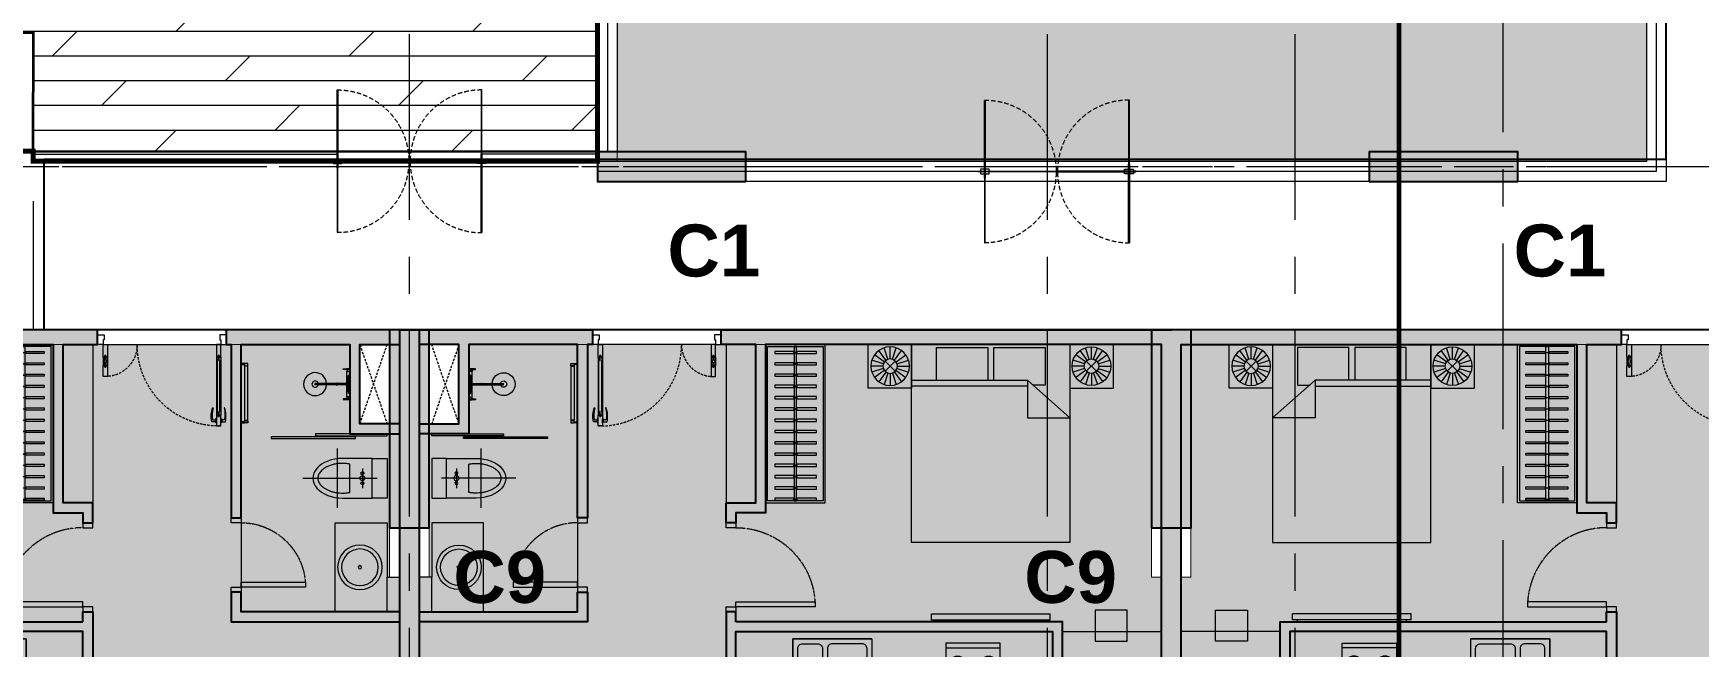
# Model space of a CAD drawing. Header units: millimetres. Extents: x -100356 to 314685, y 446 to 1273965.
# Drawn here: x 53941 to 70769, y 798766 to 804965 of the extents above; entities that cross this region are included whole.
import ezdxf
from ezdxf.enums import TextEntityAlignment as Align

# ---------------------------------------------------------------- set-up
doc = ezdxf.new("R2010")
doc.units = ezdxf.units.MM
for name, pattern in [('20180221 BF$0$Core - tb$0$HIDDEN', [0.375, 0.25, -0.125]), ('A1 - dp$0$DASHED2', [0.375, 0.25, -0.125]), ('A1 - dp$0$HIDDEN', [0.375, 0.25, -0.125]), ('CENTER', [2, 1.25, -0.25, 0.25, -0.25]), ('Dash', [6, 3, -3]), ('DASHED2', [0.375, 0.25, -0.125]), ('DASHEDX2', [1.5, 1, -0.5]), ('gf$0$CENTER2', [28.575, 19.05, -3.175, 3.175, -3.175]), ('gf$0$Kume - Grid Line', [10.5, 6, -1.25, 2, -1.25]), ('HIDDEN', [0.375, 0.25, -0.125])]:
    doc.linetypes.add(name, pattern=pattern)
for name, color, linetype, lineweight in [('20180330-Ascent Plaza-TP-Ban ve so bo$0$20180221 BF$0$Core - tb$0$A.Wall', 2, 'Continuous', 35), ('20180330-Ascent Plaza-TP-Ban ve so bo$0$KÍNH', 150, 'Continuous', 9), ('@ color hatch', 7, 'Continuous', 13), ('@LOUVER', 35, 'Continuous', 13), ('A.Concrete', 7, 'Continuous', 25), ('A1 - dp$0$A.HACH 250', 250, 'Continuous', 5), ('A1 - dp$0$CUA', 5, 'Continuous', 9), ('A1 - dp$0$FURNITURE', 8, 'Continuous', 5), ('A1 - dp$0$TUONG 2', 2, 'Continuous', 25), ('A3 - dp$0$CUA', 5, 'Continuous', 9), ('Core - tb$0$$0$FURNITURE', 45, 'Continuous', 5), ('Core - tb$0$$0$TUONG 2', 2, 'Continuous', 25), ('CUA DI', 25, 'Continuous', 9), ('gf$0$A.Axis', 251, 'gf$0$CENTER2', 13), ('Hatch-wall', 251, 'Continuous', 5), ('KÍNH', 150, 'Continuous', 9), ('LC.HA', 250, 'Continuous', 9), ('LGI', 250, 'CENTER', 9), ('luoicot', 30, 'Continuous', 13), ('TEXT', 6, 'Continuous', 20), ('Text 35', 250, 'Continuous', 15), ('TXT', 1, 'Continuous', 25), ('WALL', 4, 'Continuous', 35)]:
    doc.layers.add(name, color=color, linetype=linetype, lineweight=lineweight)
doc.layers.add('STR', color=7, linetype='Continuous')
doc.styles.add('ARIAL', font='Font - TrueType - Arial Bold.ttf')
doc.styles.add('arial_eng', font='ARIALNI.TTF')

# ---------------------------------------------------------------- blocks, each defined once
blk = doc.blocks.new('3B2')
at = {"layer": 'A3 - dp$0$CUA', "elevation": 0}
blk.add_lwpolyline([(-3800, 200), (-3800, 1500)], dxfattribs=at)
at = {"layer": 'A1 - dp$0$FURNITURE', "style": 'arial_eng'}
blk.add_attdef('AC', text='', height=300, rotation=270, dxfattribs=at).set_placement((8378, 2955, 0), align=Align.MIDDLE)
blk = doc.blocks.new('A1 - dp$0$A$C4168242D')
for points in [[(300, 750), (300, 0)], [(0, 400), (600, 400)], [(100, 350), (100, 50), (500, 50), (500, 350)], [(157, 276), (443, 276)], [(400, 150), (200, 150)]]:
    blk.add_lwpolyline(points)
for centre, radius in [((300, 150), 25), ((250, 150), 15), ((350, 150), 15)]:
    blk.add_circle(centre, radius)
blk.add_ellipse((300, 350), major_axis=(0, 300), ratio=0.666667, start_param=4.712389, end_param=7.853982)
blk.add_open_spline([(443, 276), (444, 283), (446, 291), (449, 313), (450, 328), (450, 356), (450, 370), (447, 399), (445, 413), (440, 440), (437, 453), (428, 478), (424, 490), (413, 512), (408, 522), (396, 540), (391, 547), (380, 560), (374, 566), (363, 576), (357, 580), (346, 588), (340, 591), (328, 595), (323, 597), (311, 599), (306, 600), (295, 600), (289, 600), (278, 597), (273, 596), (261, 591), (255, 588), (244, 581), (238, 577), (226, 567), (221, 561), (210, 548), (204, 541), (194, 525), (189, 517), (180, 499), (176, 489), (169, 469), (165, 459), (160, 437), (157, 426), (153, 404), (152, 392), (150, 369), (150, 357), (150, 333), (151, 321), (153, 298), (155, 287), (157, 276)], degree=3, knots=[4.428595, 4.428595, 4.428595, 4.428595, 4.521718, 4.521718, 4.681946, 4.681946, 4.842175, 4.842175, 5.002403, 5.002403, 5.162632, 5.162632, 5.32286, 5.32286, 5.483089, 5.483089, 5.615862, 5.615862, 5.748636, 5.748636, 5.88141, 5.88141, 6.014184, 6.014184, 6.146958, 6.146958, 6.279732, 6.279732, 6.412506, 6.412506, 6.545279, 6.545279, 6.678053, 6.678053, 6.810827, 6.810827, 6.943601, 6.943601, 7.076375, 7.076375, 7.209149, 7.209149, 7.341922, 7.341922, 7.474696, 7.474696, 7.60747, 7.60747, 7.740244, 7.740244, 7.873018, 7.873018, 8.005792, 8.005792, 8.137776, 8.137776, 8.137776, 8.137776])
blk = doc.blocks.new('A1 - dp$0$A$C588A0D6B')
for p, q in [((-122, -38), (123, -38)), ((-122, -59), (-122, -38)), ((123, -59), (-122, -59)), ((-11, -64), (-11, -211)), ((9, -211), (-11, -211)), ((9, -220), (-11, -220)), ((-11, -220), (-11, -507)), ((9, -65), (9, -211)), ((9, -220), (9, -507)), ((123, -38), (123, -59)), ((9, -507), (-11, -507))]:
    blk.add_line(p, q)
for points in [[(-178, -37), (-208, -37), (-208, -82), (-178, -82)], [(-208, -37), (-197, -37), (-197, -129), (-208, -129)], [(179, -37), (208, -37), (208, -82), (179, -82)], [(208, -37), (198, -37), (198, -129), (208, -129)]]:
    blk.add_lwpolyline(points, close=True)
blk.add_lwpolyline([(-11, -82), (-171, -82), (-171, -38), (172, -38), (172, -82), (9, -82)])
for centre, radius, start, end in [((0, 431), 505, 255.9943, 268.6524), ((0, 0), 65.5, 243.6552, 296.3448), ((-8, -215), 5.39, 127.2582, 232.7418), ((0, 431), 505, 271.0236, 284.0057), ((6, -215), 5.39, 307.2582, 52.7418), ((-1, -507), 155, 93.8501, 86.1499), ((-1, -507), 43, 104.0595, 75.9405)]:
    blk.add_arc(centre, radius, start, end)
blk = doc.blocks.new('A1 - dp$0$A$C487079A1')
for points in [[(34, 589), (34, 600), (0, 600), (0, 589)], [(68, 578), (68, 600), (34, 600), (34, 578)], [(34, 0), (34, 11), (0, 11), (0, 0)], [(68, 22), (68, 0), (34, 0), (34, 22)]]:
    blk.add_lwpolyline(points, close=True)
blk.add_lwpolyline([(34, 147), (34, 27), (67, 27), (67, 573), (34, 573), (34, 147)])
blk = doc.blocks.new('A1 - dp$0$A$C722D3D91')
at = {"ltscale": 0.07}
for radius in [225, 185, 17]:
    blk.add_circle((0, 0), radius, dxfattribs=at)
blk = doc.blocks.new('*U204')
for points in [[(-700, 100), (-750, 100), (-750, 0), (-700, 0)], [(-50, 0), (-100, 0), (-100, -650), (-50, -650)], [(0, 100), (-50, 100), (-50, 0), (0, 0)]]:
    blk.add_lwpolyline(points, close=True)
at = {"linetype": 'A1 - dp$0$HIDDEN'}
blk.add_arc((-50, 0), 650, 180, 270, dxfattribs=at)
blk = doc.blocks.new('A1 - dp$0$bep')
at = {"layer": 'A1 - dp$0$FURNITURE'}
for p, q in [((0, 358), (0, 0)), ((549, 358), (0, 358)), ((549, 0), (549, 358)), ((47, 220), (23, 220)), ((67, 269), (51, 286)), ((67, 170), (51, 153)), ((103, 224), (80, 224)), ((103, 216), (80, 216)), ((117, 290), (117, 313)), ((131, 224), (153, 224)), ((131, 216), (153, 216)), ((166, 269), (183, 286)), ((166, 170), (183, 153)), ((187, 220), (210, 220)), ((362, 220), (339, 220)), ((383, 269), (366, 286)), ((383, 170), (366, 153)), ((418, 224), (396, 224)), ((418, 216), (396, 216)), ((432, 290), (432, 313)), ((446, 224), (469, 224)), ((446, 216), (469, 216)), ((482, 269), (498, 286)), ((482, 170), (498, 153)), ((502, 220), (526, 220)), ((549, 45), (0, 45)), ((0, 0), (549, 0)), ((117, 149), (117, 126)), ((432, 149), (432, 126))]:
    blk.add_line(p, q, dxfattribs=at)
for centre, radius in [((117, 220), 90), ((117, 220), 85.5), ((117, 220), 36.9), ((117, 220), 14.7), ((117, 220), 8.24), ((432, 220), 90), ((432, 220), 85.5), ((432, 220), 36.9), ((432, 220), 14.7), ((432, 220), 8.24)]:
    blk.add_circle(centre, radius, dxfattribs=at)
blk = doc.blocks.new('A1 - dp$0$crua 450x830')
at = {"layer": 'A1 - dp$0$FURNITURE'}
blk.add_lwpolyline([(400, 10), (-400, 10), (-400, 460), (400, 460)], close=True, dxfattribs=at)
blk.add_lwpolyline([(-400, 10), (400, 10), (400, 460)], dxfattribs=at)
for points in [[(-300, 60), (0, 60, 0.4142136), (50, 110), (50, 360, 0.4142136), (0, 410), (-300, 410, 0.4142136), (-350, 360), (-350, 110, 0.4142136)], [(100, 110), (100, 360, -0.4142136), (150, 410), (300, 410, -0.4142136), (350, 360), (350, 110, -0.4142136), (300, 60), (150, 60, -0.4142136)]]:
    blk.add_lwpolyline(points, format="xyb", close=True, dxfattribs=at)
for centre in [(-12.5, 250), (162.5, 250)]:
    blk.add_circle(centre, 25, dxfattribs=at)
blk = doc.blocks.new('*U43')
for points in [[(0, 600), (0, 0), (1600, 0), (1600, 600)], [(1580, 580), (1580, 20), (20, 20), (20, 580)]]:
    blk.add_lwpolyline(points, close=True)
at = {"ltscale": 6}
for points in [[(91, 313), (91, 515), (69, 515), (69, 313)], [(205, 313), (205, 515), (183, 515), (183, 313)], [(319, 313), (319, 515), (297, 515), (297, 313)], [(433, 313), (433, 515), (411, 515), (411, 313)], [(547, 313), (547, 515), (525, 515), (525, 313)], [(661, 313), (661, 515), (639, 515), (639, 313)], [(775, 313), (775, 515), (753, 515), (753, 313)], [(889, 313), (889, 515), (867, 515), (867, 313)], [(1003, 313), (1003, 515), (981, 515), (981, 313)], [(1117, 313), (1117, 515), (1095, 515), (1095, 313)], [(1231, 313), (1231, 515), (1209, 515), (1209, 313)], [(1345, 313), (1345, 515), (1323, 515), (1323, 313)], [(1459, 313), (1459, 515), (1437, 515), (1437, 313)], [(1573, 313), (1573, 515), (1551, 515), (1551, 313)], [(69, 287), (69, 92), (91, 92), (91, 287)], [(183, 287), (183, 92), (205, 92), (205, 287)], [(297, 287), (297, 92), (319, 92), (319, 287)], [(411, 287), (411, 92), (433, 92), (433, 287)], [(525, 287), (525, 92), (547, 92), (547, 287)], [(639, 287), (639, 92), (661, 92), (661, 287)], [(753, 287), (753, 92), (775, 92), (775, 287)], [(867, 287), (867, 92), (889, 92), (889, 287)], [(981, 287), (981, 92), (1003, 92), (1003, 287)], [(1095, 287), (1095, 92), (1117, 92), (1117, 287)], [(1209, 287), (1209, 92), (1231, 92), (1231, 287)], [(1323, 287), (1323, 92), (1345, 92), (1345, 287)], [(1437, 287), (1437, 92), (1459, 92), (1459, 287)], [(1551, 287), (1551, 92), (1573, 92), (1573, 287)]]:
    blk.add_lwpolyline(points, dxfattribs=at)
for points in [[(1580, 287), (1580, 313), (20, 313), (20, 287)], [(83, 319), (78, 319), (78, 280), (83, 280)], [(197, 319), (192, 319), (192, 280), (197, 280)], [(311, 319), (306, 319), (306, 280), (311, 280)], [(425, 319), (420, 319), (420, 280), (425, 280)], [(539, 319), (534, 319), (534, 280), (539, 280)], [(653, 319), (648, 319), (648, 280), (653, 280)], [(767, 319), (762, 319), (762, 280), (767, 280)], [(881, 319), (876, 319), (876, 280), (881, 280)], [(995, 319), (990, 319), (990, 280), (995, 280)], [(1109, 319), (1104, 319), (1104, 280), (1109, 280)], [(1223, 319), (1218, 319), (1218, 280), (1223, 280)], [(1337, 319), (1332, 319), (1332, 280), (1337, 280)], [(1451, 319), (1446, 319), (1446, 280), (1451, 280)], [(1565, 319), (1560, 319), (1560, 280), (1565, 280)]]:
    blk.add_lwpolyline(points, close=True, dxfattribs=at)
blk = doc.blocks.new('A1 - dp$0$Bed 1600')
at = {"linetype": 'Continuous'}
for p, q in [((2, -80), (2, 0)), ((2, 0), (66, 0)), ((66, 0), (66, -80)), ((12, -1.2), (32.8, -1.2)), ((12, -14.4), (12, -1.2)), ((32.8, -1.2), (32.8, -14.4)), ((35.2, -1.2), (56, -1.2)), ((35.2, -14.4), (35.2, -1.2)), ((56, -1.2), (56, -16.4)), ((2, -14.4), (48.8, -14.4)), ((48.8, -16.8), (2, -16.8)), ((66, -29.6), (48.8, -14.4)), ((48.8, -14.4), (48.8, -29.6)), ((56, -16.4), (50.8, -16.4)), ((48.8, -29.6), (66, -29.6)), ((66, -80), (2, -80))]:
    blk.add_line(p, q, dxfattribs=at)
blk = doc.blocks.new('A1 - dp$0$A$C6E1257E0')
at = {"linetype": 'Continuous'}
blk.add_lwpolyline([(30.5, 0), (64.5, 0), (64.5, 8.5), (30.5, 8.5)], close=True, dxfattribs=at)
blk.add_lwpolyline([(39, 8.5), (39, 42.5, -0.13275358), (166.5, 34), (166.5, 29.75, 0.11521641), (56, 34), (56, 8.5)], format="xyb", dxfattribs=at)
blk = doc.blocks.new('A1 - dp$0$cua vao can ho')
at = {"layer": 'A1 - dp$0$A.HACH 250', "linetype": 'A1 - dp$0$DASHED2', "ltscale": 100}
for centre, radius, start, end in [((-78, 0), 822, 88.4513, 180), ((-1222, 0), 322, 0, 93.9546)]:
    blk.add_arc(centre, radius, start, end, dxfattribs=at)
at = {"layer": 'A1 - dp$0$CUA'}
for p, q in [((-100, 128), (-100, 711)), ((-56, 128), (-56, 711)), ((-1244, 128), (-1244, 210)), ((-1200, 128), (-1200, 210))]:
    blk.add_line(p, q, dxfattribs=at)
for points in [[(-56, 822), (-56, 804), (-56, 711), (-72, 711), (-73, 726), (-83, 726), (-83, 711), (-100, 711), (-100, 822)], [(-73, 726), (-71, 676), (-64, 676), (-64, 161), (-71, 161), (-73, 111), (-83, 111), (-83, 128), (-84, 161), (-92, 161), (-92, 676), (-84, 676), (-83, 726)], [(-1244, 321), (-1244, 304), (-1244, 210), (-1228, 210), (-1227, 226), (-1217, 226), (-1217, 210), (-1200, 210), (-1200, 321)], [(-1227, 226), (-1229, 176), (-1236, 176), (-1236, 161), (-1229, 161), (-1227, 111), (-1217, 111), (-1217, 128), (-1216, 161), (-1208, 161), (-1208, 176), (-1216, 176), (-1217, 226)], [(-1233, -50), (-1244, -50), (-1244, 0), (-1300, 0), (-1300, -100), (-1275, -100), (-1233, -100)], [(-1217, 128), (-1217, 111), (-1227, 111), (-1228, 128), (-1244, 128), (-1244, 1), (-1244, 0), (-1200, 0), (-1200, 11), (-1200, 128)], [(-83, 128), (-83, 111), (-73, 111), (-72, 128), (-56, 128), (-56, 1), (-56, 0), (-100, 0), (-100, 11), (-100, 128)], [(-67, -50), (-56, -50), (-56, 0), (0, 0), (0, -100), (-25, -100), (-67, -100)]]:
    blk.add_lwpolyline(points, close=True, dxfattribs=at)
blk.add_lwpolyline([(-1244, 0), (-56, 0)], dxfattribs=at)
at = {"layer": 'A1 - dp$0$CUA', "yscale": 1.111111111007631, "zscale": 1.111111111007631}
for p, xscale, rotation in [((-100, 822), -1.111111111007631, 89.99998306033208), ((-56, 822), 1.111111111007631, 269.9999830603322)]:
    blk.add_blockref('A1 - dp$0$A$C6E1257E0', p, dxfattribs=dict(at, xscale=xscale, rotation=rotation))
blk = doc.blocks.new('A1 - dp$0$tab')
for p, q in [((439, 0), (0, 0)), ((0, 0), (0, -439)), ((439, -439), (439, 0)), ((148, -200), (32, -162)), ((158, -179), (60, -108)), ((174, -163), (103, -65)), ((195, -153), (157, -37)), ((217, -149), (217, -27)), ((240, -153), (278, -37)), ((260, -163), (332, -65)), ((277, -179), (375, -108)), ((287, -200), (403, -162)), ((144, -222), (22, -222)), ((148, -245), (32, -283)), ((158, -265), (60, -337)), ((174, -282), (103, -380)), ((195, -292), (157, -408)), ((166, -171), (269, -274)), ((269, -171), (166, -274)), ((217, -296), (217, -418)), ((217, -296), (217, -418)), ((240, -292), (278, -408)), ((260, -282), (332, -380)), ((277, -265), (375, -337)), ((287, -245), (403, -283)), ((291, -222), (412, -222)), ((0, -439), (439, -439))]:
    blk.add_line(p, q)
for radius in [195, 73.2]:
    blk.add_circle((217, -222), radius)
blk = doc.blocks.new('*U205')
for points in [[(-850, 100), (-900, 100), (-900, 0), (-850, 0)], [(-50, 0), (-100, 0), (-100, -800), (-50, -800)], [(0, 100), (-50, 100), (-50, 0), (0, 0)]]:
    blk.add_lwpolyline(points, close=True)
at = {"linetype": 'A1 - dp$0$HIDDEN'}
blk.add_arc((-50, 0), 800, 180, 270, dxfattribs=at)
blk = doc.blocks.new('A1 - dp$0$A$C6FE626A3')
for p, q in [((-90, 606), (-150, 606)), ((-150, -594), (-150, 606)), ((-90, -594), (-90, 606)), ((-90, 557), (-70, 557)), ((-70, -545), (-70, 557)), ((-90, -594), (-150, -594)), ((-90, -545), (-70, -545))]:
    blk.add_line(p, q)
blk = doc.blocks.new('2B1')
at = {"layer": '@ color hatch'}
h = blk.add_hatch(color=151, dxfattribs=at)
h.dxf.hatch_style = 1
h.paths.add_polyline_path([(150, 8700), (3100, 8700), (3100, 9800), (150, 9800)])
h.paths.add_polyline_path([(3300, 9600), (3300, 8500), (150, 8500), (150, 8300), (100, 8300), (100, 2500), (200, 2500), (200, 1050), (600, 1050), (600, 150), (7500, 150), (7500, 2500), (7600, 2500), (7600, 3550), (6500, 3550), (6500, 5600), (6100, 5600), (6100, 6400), (6400, 6400), (6400, 9600), (6300, 9600), (6300, 9600)])
h.paths.add_polyline_path([(7650, 3650), (6600, 3650), (6600, 6900), (7650, 6900)])
at = {"layer": 'Hatch-wall', "ltscale": 0.5}
h = blk.add_hatch(color=256, dxfattribs=at)
h.dxf.hatch_style = 1
h.paths.add_polyline_path([(1800, 1900), (1700, 1900), (1700, 150), (600, 150), (600, 1050), (100, 1050), (100, 2850), (1700, 2850), (1700, 2650), (1800, 2650), (1800, 2950), (100, 2950), (100, 8500), (550, 8500), (550, 8700), (100, 8700), (100, 9800), (-100, 9800), (-100, 0), (1850, 0), (1850, 150), (1800, 150)])
h.paths.add_polyline_path([(100, 150), (100, 950), (500, 950), (500, 150)], flags=16)
h = blk.add_hatch(color=256, dxfattribs=at)
h.dxf.hatch_style = 1
h.paths.add_polyline_path([(7600, 150), (3600, 150), (3600, 1750), (3600, 1850), (3300, 1850), (3300, 1950), (3200, 1950), (3200, 1850), (3200, 1750), (3500, 1750), (3500, 150), (3150, 150), (3150, 0), (7700, 0), (7700, 6300), (7650, 6300), (7650, 3650), (7600, 3650), (7550, 3650), (7550, 3550), (7600, 3550)])
h = blk.add_hatch(color=256, dxfattribs=at)
h.dxf.hatch_style = 1
h.paths.add_polyline_path([(3300, 2950), (3300, 2850), (3200, 2850), (3200, 3650), (3300, 3650), (3300, 3050), (6500, 3050), (6500, 3650), (6600, 3650), (6650, 3650), (6650, 3550), (6600, 3550), (6600, 3050), (6600, 2950)])
h.paths.add_polyline_path([(4300, 4750), (4300, 5550), (4200, 5550), (4200, 5350), (3300, 5350), (3300, 5450), (3200, 5450), (3200, 5250), (3300, 5250), (4200, 5250), (4200, 4750), (4200, 4650), (6500, 4650), (6500, 4550), (6600, 4550), (6600, 4750)])
at = {"layer": '@ color hatch', "color": 7, "linetype": 'Dash', "ltscale": 10, "const_width": 10}
blk.add_lwpolyline([(3300, 9600), (3300, 8500), (150, 8500), (150, 8300), (100, 8300), (100, 2500), (200, 2500), (200, 1050), (600, 1050), (600, 150), (7500, 150), (7500, 2500), (7600, 2500), (7600, 3550), (6500, 3550), (6500, 5600), (6100, 5600), (6100, 6400), (6400, 6400), (6400, 8300), (6300, 8300), (6300, 9600)], close=True, dxfattribs=at)
at = {"layer": '@LOUVER', "ltscale": 0.5, "elevation": 0}
blk.add_lwpolyline([(225, 2500), (100, 2500), (100, 2850), (225, 2850)], close=True, dxfattribs=at)
at = {"layer": 'A1 - dp$0$A.HACH 250', "linetype": 'A1 - dp$0$DASHED2', "ltscale": 100}
for p, q in [((500, 950), (225, 150, 0)), ((500, 150), (225, 950, 0))]:
    blk.add_line(p, q, dxfattribs=at)
at = {"layer": 'A1 - dp$0$CUA'}
blk.add_line((1700, 1900), (1700, 2650), dxfattribs=at)
for points in [[(950, 1070), (225, 1070), (225, 1050), (950, 1050)], [(546, 1080), (1396, 1080), (1396, 1100), (546, 1100)]]:
    blk.add_lwpolyline(points, close=True, dxfattribs=at)
at = {"layer": 'A1 - dp$0$FURNITURE'}
blk.add_line((6600, 3050), (7600, 3050), dxfattribs=at)
for points in [[(3300, 3650), (6500, 3650), (6500, 3050), (3300, 3050)], [(6929, 3147), (7253, 3147), (7253, 2833), (6929, 2833)], [(100, 2850), (750, 2850), (750, 1950), (225, 1950), (225, 2500), (100, 2500)], [(375, 1300), (225, 1300), (225, 1700), (375, 1700)], [(3200, 1750), (3500, 1750), (3500, 150), (3200, 150)]]:
    blk.add_lwpolyline(points, close=True, dxfattribs=at)
at = {"layer": 'A1 - dp$0$TUONG 2', "ltscale": 0.5}
for points in [[(-100, 0), (1850, 0), (1850, 150), (1800, 150), (1800, 1900), (1700, 1900), (1700, 150), (600, 150), (600, 1050), (100, 1050), (100, 2850), (1700, 2850), (1700, 2650), (1800, 2650), (1800, 2950), (100, 2950), (100, 8500), (550, 8500), (550, 8700), (100, 8700), (100, 9800), (0, 9800)], [(7700, 6300), (7650, 6300), (7650, 3650), (7600, 3650), (7550, 3650), (7550, 3550), (7600, 3550), (7600, 150), (3600, 150), (3600, 1750), (3600, 1850), (3300, 1850), (3300, 1950), (3200, 1950), (3200, 1850), (3200, 1750), (3500, 1750), (3500, 150), (3150, 150), (3150, 0), (7700, 0)]]:
    blk.add_lwpolyline(points, dxfattribs=at)
at = {"layer": 'A1 - dp$0$TUONG 2', "ltscale": 0.5, "elevation": 0}
blk.add_lwpolyline([(-100, 0), (-100, 9800), (0, 9800)], dxfattribs=at)
at = {"layer": 'A1 - dp$0$TUONG 2', "ltscale": 0.5}
for points in [[(3300, 2950), (3300, 2850), (3200, 2850), (3200, 3650), (3300, 3650), (3300, 3050), (6500, 3050), (6500, 3650), (6600, 3650), (6650, 3650), (6650, 3550), (6600, 3550), (6600, 3050), (6600, 2950)], [(100, 150), (100, 950), (500, 950), (500, 150)]]:
    blk.add_lwpolyline(points, close=True, dxfattribs=at)
at = {"layer": 'A1 - dp$0$CUA', "rotation": 90}
blk.add_blockref('*U205', (3300, 2850), dxfattribs=at)
at = {"layer": 'A1 - dp$0$CUA', "xscale": -1, "rotation": 270}
blk.add_blockref('*U204', (1700, 2650), dxfattribs=at)
at = {"layer": 'A1 - dp$0$FURNITURE', "xscale": -1}
for name, p in [('A1 - dp$0$crua 450x830', (4274, 3112)), ('A1 - dp$0$bep', (5971, 3168)), ('A1 - dp$0$A$C722D3D91', (500, 2400))]:
    blk.add_blockref(name, p, dxfattribs=at)
at = {"layer": 'A1 - dp$0$FURNITURE', "xscale": -1, "rotation": 270}
for name, p in [('A1 - dp$0$A$C6FE626A3', (5869, 3020)), ('*U43', (3600, 150)), ('A1 - dp$0$tab', (7114, 150))]:
    blk.add_blockref(name, p, dxfattribs=at)
at = {"layer": 'A1 - dp$0$FURNITURE', "xscale": -24.99999062500353, "yscale": 24.99999062500353, "zscale": 24.99999062500353, "rotation": 180}
blk.add_blockref('A1 - dp$0$Bed 1600', (5025, 150), dxfattribs=at)
at = {"layer": 'A1 - dp$0$FURNITURE'}
for name, p, rotation in [('A1 - dp$0$A$C4168242D', (325, 1800), 270), ('A1 - dp$0$tab', (4636, 150), 90)]:
    blk.add_blockref(name, p, dxfattribs=dict(at, rotation=rotation))
at = {"layer": 'A1 - dp$0$FURNITURE', "extrusion": (-2.97971e-18, -2.01947e-28, -1), "xscale": -1, "zscale": -1, "rotation": 180}
blk.add_blockref('A1 - dp$0$A$C487079A1', (-1700, 941), dxfattribs=at)
at = {"layer": 'A1 - dp$0$FURNITURE', "extrusion": (-2.97971e-18, 2.15411e-27, -1), "xscale": -0.7500000000000027, "yscale": 0.7500000000000027, "zscale": -0.7500000000000027, "rotation": 270}
blk.add_blockref('A1 - dp$0$A$C588A0D6B', (-572, 550), dxfattribs=at)
at = {"layer": 'A1 - dp$0$TUONG 2', "xscale": -1}
blk.add_blockref('A1 - dp$0$cua vao can ho', (1850, 150), dxfattribs=at)
at = {"layer": 'A1 - dp$0$FURNITURE', "style": 'arial_eng'}
blk.add_attdef('AC', text='', height=300, dxfattribs=at).set_placement((7131, 6569, 0), align=Align.MIDDLE)
blk = doc.blocks.new('*U216')
at = {"layer": 'Core - tb$0$$0$FURNITURE'}
for p, q in [((0, 100), (1167, 100)), ((0, 75), (1167, 75)), ((0, 25), (1167, 25)), ((0, 0), (1167, 0))]:
    blk.add_line(p, q, dxfattribs=at)
blk = doc.blocks.new('SECTION SYMBOL 2')
at = {"layer": 'TXT', "linetype": '20180221 BF$0$Core - tb$0$HIDDEN', "ltscale": 300, "const_width": 50}
blk.add_lwpolyline([(-1200, -31832), (-1200, 11798)], dxfattribs=at)
blk = doc.blocks.new('X-GRID')
at = {"layer": 'LGI', "ltscale": 1500}
for p, q in [((-36550, -7272.6), (-36550, 49990.7)), ((-34450, 49486.8), (-34450, -7272.6)), ((-31950, 49486.8), (-31950, -7272.6)), ((-25500, 49486.8), (-25500, -7272.6)), ((5008.8, 30950), (-57318.6, 30950))]:
    blk.add_line(p, q, dxfattribs=at)
blk = doc.blocks.new('A$C60262ED2')
at = {"layer": 'LC.HA'}
h = blk.add_hatch(color=256, dxfattribs=at)
h.dxf.hatch_style = 1
h.paths.add_polyline_path([(36309, 20384), (36309, 20684), (34809, 20684), (34809, 20384)])
h = blk.add_hatch(color=256, dxfattribs=at)
h.dxf.hatch_style = 1
h.paths.add_polyline_path([(44109, 20384), (44109, 20684), (42609, 20684), (42609, 20384)])
h = blk.add_hatch(color=256, dxfattribs=at)
h.dxf.hatch_style = 1
h.paths.add_polyline_path([(33109, 18884), (32709, 18884), (32709, 16884), (33109, 16884)])
h = blk.add_hatch(color=256, dxfattribs=at)
h.dxf.hatch_style = 1
h.paths.add_polyline_path([(40809, 18884), (40409, 18884), (40409, 16884), (40809, 16884)])
at = {"layer": 'STR', "ltscale": 1000, "elevation": 0}
for points in [[(36309, 20384), (36309, 20684), (34809, 20684), (34809, 20384)], [(44109, 20384), (44109, 20684), (42609, 20684), (42609, 20384)], [(33109, 18884), (32709, 18884), (32709, 16884), (33109, 16884)], [(40809, 18884), (40409, 18884), (40409, 16884), (40809, 16884)]]:
    blk.add_lwpolyline(points, close=True, dxfattribs=at)
at = {"rotation": 180}
blk.add_blockref('X-GRID', (7409, 51484, 0), dxfattribs=at)
at = {"layer": 'Text 35', "ltscale": 1000, "style": 'ARIAL'}
for s, p in [('C1', (35517, 19423, 0)), ('C1', (44067, 19423, 0)), ('C9', (33354, 16124, 0)), ('C9', (39122, 16124, 0))]:
    blk.add_text(s, height=525, dxfattribs=at).set_placement(p)
blk = doc.blocks.new('column')
at = {"layer": 'luoicot', "ltscale": 0.5}
blk.add_blockref('A$C60262ED2', (-47109, -40384, 0), dxfattribs=at)
blk = doc.blocks.new('AE-CUADI-BLS-900')
at = {"layer": 'CUA DI', "linetype": 'HIDDEN', "ltscale": 100}
blk.add_line((0, 0), (900, 0, 0), dxfattribs=at)
at = {"layer": 'CUA DI', "linetype": 'Continuous'}
for p, q in [((85, -5), (75, 5)), ((75, -5), (85, 5))]:
    blk.add_line(p, q, dxfattribs=at)
at = {"layer": 'CUA DI', "linetype": 'DASHEDX2'}
for points in [[(85, 800), (85, -80), (75, -80), (75, 800)], [(30, 25), (130, 25), (130, -25), (30, -25)], [(85, -800), (85, 80), (75, 80), (75, -800)]]:
    blk.add_lwpolyline(points, close=True, dxfattribs=at)
at = {"layer": 'CUA DI', "linetype": 'Continuous'}
blk.add_lwpolyline([(880, 5), (0, 5), (0, -5), (880, -5)], close=True, dxfattribs=at)
at = {"layer": 'CUA DI', "color": 8, "linetype": 'DASHED2', "ltscale": 200}
blk.add_arc((80, 0), 800, 269.6419, 90.3581, dxfattribs=at)
blk = doc.blocks.new('cuabanlesan-2')
at = {"layer": 'CUA DI', "linetype": 'Continuous'}
blk.add_line((0, -900), (0, 900), dxfattribs=at)
at = {"layer": 'CUA DI', "linetype": 'Continuous', "xscale": -1, "rotation": 90}
blk.add_blockref('AE-CUADI-BLS-900', (0, 887), dxfattribs=at)
at = {"layer": 'CUA DI', "linetype": 'Continuous', "rotation": 90}
blk.add_blockref('AE-CUADI-BLS-900', (0, -888), dxfattribs=at)
blk = doc.blocks.new('A$C4AE13D6C')
at = {"layer": 'CUA DI', "xscale": -1.000080070924014, "yscale": 1.000080071389675, "zscale": 1.000080071249777, "rotation": 180}
blk.add_blockref('cuabanlesan-2', (-5, 448), dxfattribs=at)
blk = doc.blocks.new('A$C16496DF1')
at = {"layer": 'WALL', "color": 2, "linetype": 'HIDDEN', "xscale": -0.9014084507042254, "yscale": 0.9014084507042254, "zscale": 0.9014084507042254, "rotation": 90}
blk.add_blockref('A$C4AE13D6C', (-38, -4), dxfattribs=at)
blk = doc.blocks.new('*U633')
at = {"layer": 'Core - tb$0$$0$FURNITURE'}
for p, q in [((0, 100), (3068, 100)), ((0, 75), (3068, 75)), ((0, 25), (3068, 25)), ((0, 0), (3068, 0))]:
    blk.add_line(p, q, dxfattribs=at)
blk = doc.blocks.new('gf$0$grid tower-gf')
at = {"layer": 'gf$0$A.Axis', "linetype": 'gf$0$Kume - Grid Line', "lineweight": 9, "ltscale": 100}
blk.add_line((48341.2, 19849.9), (-14918.8, 19849.9), dxfattribs=at)

msp = doc.modelspace()

# ---------------------------------------------------------------- hatches: boundary and pattern name
at = {"layer": '@ color hatch', "ltscale": 0.5}
h = msp.add_hatch(color=61, dxfattribs=at)
h.paths.add_polyline_path([(57741.2, 825168.4), (57740.7, 834568.4), (64040.7, 834568.4), (64040.7, 831668.4), (66640.7, 831668.4), (66640.8, 834568.4), (79890.8, 834568.3), (79890.8, 829868.4), (79890.9, 829868.4), (79890.9, 825664.9), (79890.9, 825328.2), (71340.7, 825328.2), (71340.7, 825168.4)])
h.paths.add_polyline_path([(81540.9, 808744.1), (76892.6, 808744.1), (76819.9, 808744.1), (72141.7, 808744.1), (72141.7, 814468.3), (81540.7, 814468.3)])
h.paths.add_polyline_path([(73239.1, 801968.3), (72141.7, 801968.3), (72141.7, 808544.1), (81541.1, 808542.6), (81541.1, 803419.8), (81538.9, 803418.4), (81538.9, 798518.3), (80240.9, 798518.3), (80240.9, 792368.4), (73239.1, 792368.4)])
h.paths.add_polyline_path([(59841.4, 810018.4), (63471.2, 810018.5), (63471.2, 808747.1), (70240.9, 808747.1), (70240.9, 803668.8), (59841.4, 803668.8)])
at = {"layer": 'Hatch-wall', "ltscale": 0.5}
h = msp.add_hatch(dxfattribs=at)
h.set_pattern_fill('DOLMIT', color=256, scale=1000)
h.set_pattern_definition([(0, (403133.14, 611737.23), (0, 250), []), (45, (403133.14, 611737.2), (-500, 500), [353.5534, -707.1068])])
h.paths.add_polyline_path([(45021.7, 814065.3), (63470.8, 814066.3), (63470.9, 810218.8), (59641.5, 810219), (59641.5, 803768.8), (53940.6, 803768.4), (53940.9, 804968.4), (45021.7, 804968.4)])
h.paths.add_polyline_path([(53940.6, 806468.4), (46521.7, 806468.4), (46521.7, 812565.3), (53940.6, 812565.3)], flags=16)

# ---------------------------------------------------------------- linework, layer by layer
at = {"elevation": 0}
msp.add_lwpolyline([(38915.7, 824968.4), (71340.7, 825068.4), (71340.7, 817368.4), (81751.9, 817379.5), (81751.9, 814668.3), (71941.7, 814668.3), (71941.7, 801968.3), (54048.7, 801968.3), (54048.7, 803693.4), (59640.5, 803693.4), (70440.9, 803693.4), (70440.9, 808744.1), (63470.9, 808744.1), (63540.8, 820868.3), (62229.8, 820868.3), (62190.5, 820868.3), (62190.5, 823468.4), (46440.9, 823465.3), (46442.4, 815748.2), (42240.9, 815840.4), (42270.7, 823465.3), (38915.9, 823468.4)], close=True, dxfattribs=at)
at = {"color": 3, "linetype": 'Dash', "ltscale": 30, "const_width": 50, "elevation": 0}
msp.add_lwpolyline([(41139.7, 803768.5), (53940.2, 803773.6), (53940.2, 803671.4), (59640.8, 803671.4), (59640.9, 810218.8), (63470.9, 810218.8), (63470.9, 815768.4), (57640.9, 815768.4), (57490.9, 815768.4), (47226.2, 815768.4)], dxfattribs=at)
at = {"layer": '20180330-Ascent Plaza-TP-Ban ve so bo$0$20180221 BF$0$Core - tb$0$A.Wall', "ltscale": 0.5, "elevation": 0}
msp.add_lwpolyline([(45021.7, 814065.3), (63470.8, 814066.3), (63470.9, 810218.8), (59641.5, 810219), (59641.5, 803768.8), (53940.6, 803768.4), (53940.9, 804968.4), (45021.7, 804968.4)], close=True, dxfattribs=at)
at = {"layer": '@ color hatch', "color": 250, "linetype": 'Dash', "ltscale": 10, "const_width": 10, "elevation": 0}
msp.add_lwpolyline([(59841.4, 810018.4), (63471.2, 810018.5), (63471.2, 808747.1), (70240.9, 808747.1), (70240.9, 803668.8), (59841.4, 803668.8)], close=True, dxfattribs=at)
at = {"layer": 'A.Concrete', "ltscale": 0.5, "elevation": 0}
msp.add_lwpolyline([(42392, 815770.8), (63470.7, 815768.5), (63471.1, 810218.6), (59641.5, 810218.3), (59641.2, 803768.5), (43815.9, 803770.4), (43815.9, 810018.4), (43815.9, 810018.4), (43815.9, 814065.3), (42391, 814066.1)], close=True, dxfattribs=at)
at = {"layer": 'KÍNH', "elevation": 0}
for points in [[(63471.2, 810218.5), (59641.4, 810218.4), (59641.4, 803768.8)], [(63471.2, 810118.5), (59741.4, 810118.4), (59741.4, 803768.8)], [(63471.2, 810018.5), (59841.4, 810018.4), (59841.4, 803768.8)], [(70440.9, 808744.1), (70440.9, 803468.8), (59640.9, 803468.8)], [(70340.9, 808744.1), (70340.9, 803568.8), (59640.9, 803568.8)], [(70240.9, 808744.1), (70240.9, 803668.8), (59640.9, 803668.8)]]:
    msp.add_lwpolyline(points, dxfattribs=at)

# ---------------------------------------------------------------- block references
at = {"layer": '20180330-Ascent Plaza-TP-Ban ve so bo$0$KÍNH', "rotation": 180}
msp.add_blockref('gf$0$grid tower-gf', (74640.7, 823468.2, 0), dxfattribs=at)
at = {"layer": 'A.Concrete'}
msp.add_blockref('column', (71940.7, 823468.3, 0), dxfattribs=at)
at = {"layer": 'A1 - dp$0$TUONG 2', "rotation": 180}
for name, p in [('3B2', (50140.8, 803468.4, 0)), ('2B1', (57740.8, 801968.4, 0)), ('2B1', (73138.9, 801968.3, 0))]:
    msp.add_blockref(name, p, dxfattribs=at)
at = {"layer": 'A1 - dp$0$TUONG 2', "xscale": -1, "rotation": 180}
msp.add_blockref('2B1', (57741.1, 801968.3, 0), dxfattribs=at)
at = {"layer": 'Core - tb$0$$0$TUONG 2', "xscale": -1, "rotation": 180}
msp.add_blockref('*U633', (53940.6, 803768.4, 0), dxfattribs=at)
at = {"layer": 'Core - tb$0$$0$TUONG 2', "rotation": 180}
msp.add_blockref('*U216', (59640.5, 803768.4, 0), dxfattribs=at)
at = {"layer": 'CUA DI', "rotation": 180}
for p in [(57299.9, 803671.9, 0), (63841.3, 803569.3, 0)]:
    msp.add_blockref('A$C16496DF1', p, dxfattribs=at)
at = {"layer": 'TEXT'}
msp.add_blockref('SECTION SYMBOL 2', (68940.9, 823465.3, 0), dxfattribs=at)

doc.saveas('drawing.dxf')
